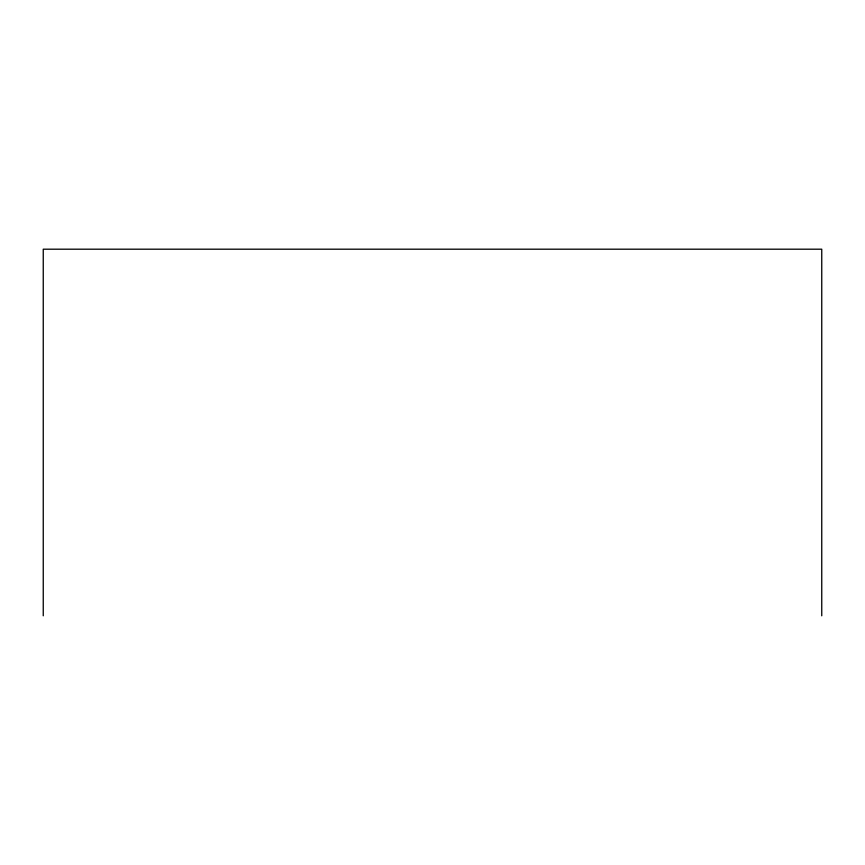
<?xml version="1.0" encoding="UTF-8"?>
<svg xmlns="http://www.w3.org/2000/svg" width="865" height="865" viewBox="0 0 865 865"><rect width="100%" height="100%" fill="white"/><g stroke="black" fill="none" stroke-linecap="round" stroke-linejoin="round"><path stroke-width="1.3" d="M821.75 615.804L821.75 249.196L43.25 249.196L43.25 615.804"/></g></svg>
